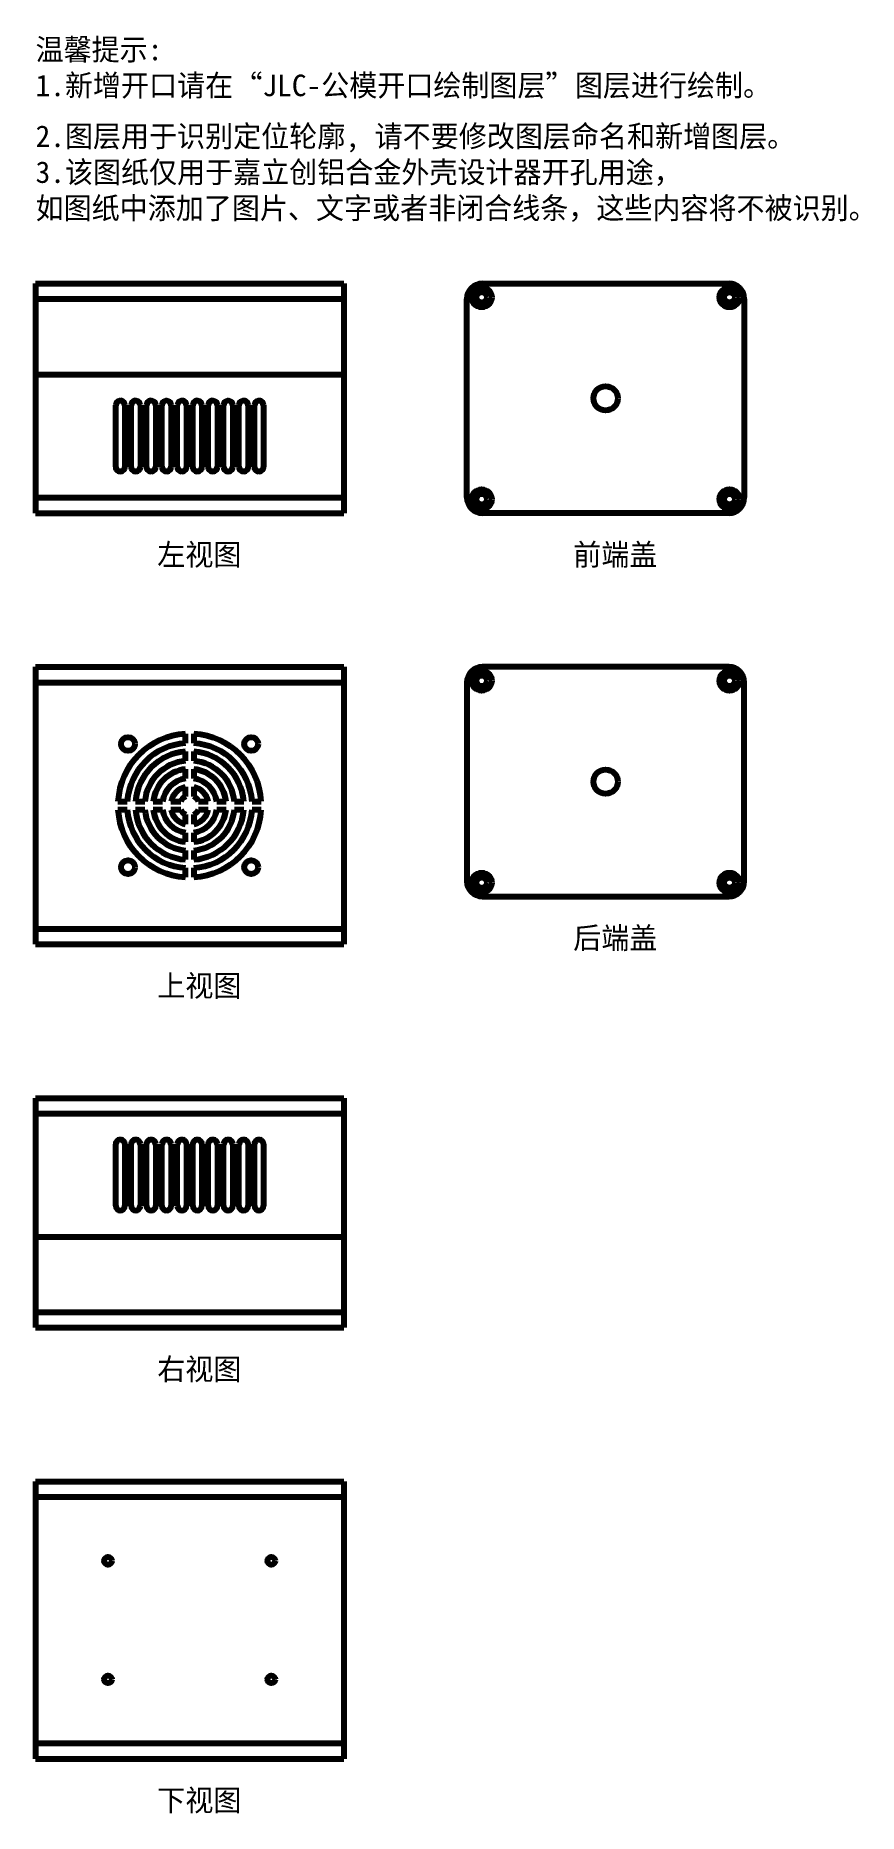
# Model space of a CAD drawing. Extents: x -50 to 217, y -460 to 118.
import ezdxf

# ---------------------------------------------------------------- set-up
doc = ezdxf.new("R2010")
doc.units = 0
doc.header["$MEASUREMENT"] = 0
doc.layers.get('0').update_dxf_attribs({"color": 250, "linetype": 'CONTINUOUS', "lineweight": 100})
for name, color, linetype, lineweight in [('JLC-前盖板原始开口', 7, 'CONTINUOUS', 100), ('JLC-前盖板参考', 8, 'CONTINUOUS', 100), ('JLC-后盖板原始开口', 7, 'CONTINUOUS', 100), ('JLC-后盖板参考', 8, 'CONTINUOUS', 100), ('JLC-壳体上端面原始开口', 7, 'CONTINUOUS', 100), ('JLC-壳体上端面参考', 8, 'CONTINUOUS', 100), ('JLC-壳体下端面原始开口', 7, 'CONTINUOUS', 100), ('JLC-壳体下端面参考', 8, 'CONTINUOUS', 100), ('JLC-壳体右端面原始开口', 7, 'CONTINUOUS', 100), ('JLC-壳体右端面参考', 8, 'CONTINUOUS', 100), ('JLC-壳体左端面原始开口', 7, 'CONTINUOUS', 100), ('JLC-壳体左端面参考', 8, 'CONTINUOUS', 100)]:
    doc.layers.add(name, color=color, linetype=linetype, lineweight=lineweight)
doc.styles.get("Standard").update_dxf_attribs({"font": '', "height": 4})
doc.styles.get('Standard').set_extended_font_data('txt')

msp = doc.modelspace()

# ---------------------------------------------------------------- linework, layer by layer
at = {"layer": 'JLC-前盖板原始开口'}
msp.add_circle((135, 0), 3.95, dxfattribs=at)
at = {"layer": 'JLC-前盖板参考'}
for p, q in [((95, 37.25), (175, 37.25)), ((90, -32.25), (90, 32.25)), ((94.78, 31.04), (94.78, 29.54)), ((175.22, 31.04), (175.22, 29.54)), ((180, 32.25), (180, -32.25)), ((94.78, -34.54), (94.78, -36.04)), ((175.22, -34.54), (175.22, -36.04)), ((175, -37.25), (95, -37.25))]:
    msp.add_line(p, q, dxfattribs=at)
for centre, radius in [((94.78, 32.79), 3.25), ((175.22, 32.79), 3.25), ((94.78, 32.79), 1.75), ((175.22, 32.79), 1.75), ((94.78, -32.79), 3.25), ((94.78, -32.79), 1.75), ((175.22, -32.79), 3.25), ((175.22, -32.79), 1.75)]:
    msp.add_circle(centre, radius, dxfattribs=at)
for centre, start, end in [((95, 32.25), 90, 180), ((175, 32.25), 0, 90), ((95, -32.25), 180, 270), ((175, -32.25), 270, 360)]:
    msp.add_arc(centre, 5, start, end, dxfattribs=at)
at = {"layer": 'JLC-后盖板原始开口'}
msp.add_circle((135, -124.5), 3.95, dxfattribs=at)
at = {"layer": 'JLC-后盖板参考'}
for p, q in [((90, -92.25), (90, -156.75)), ((175, -87.25), (95, -87.25)), ((180, -156.75), (180, -92.25)), ((94.78, -93.46), (94.78, -94.96)), ((175.22, -93.46), (175.22, -94.96)), ((94.78, -159.04), (94.78, -160.54)), ((175.22, -159.04), (175.22, -160.54)), ((95, -161.75), (175, -161.75))]:
    msp.add_line(p, q, dxfattribs=at)
for centre, radius in [((94.78, -91.71), 3.25), ((94.78, -91.71), 1.75), ((175.22, -91.71), 3.25), ((175.22, -91.71), 1.75), ((94.78, -157.29), 3.25), ((94.78, -157.29), 1.75), ((175.22, -157.29), 3.25), ((175.22, -157.29), 1.75)]:
    msp.add_circle(centre, radius, dxfattribs=at)
for centre, start, end in [((95, -92.25), 90, 180), ((175, -92.25), 0, 90), ((95, -156.75), -180, -90), ((175, -156.75), -90, 0)]:
    msp.add_arc(centre, 5, start, end, dxfattribs=at)
at = {"layer": 'JLC-壳体上端面原始开口'}
for p, q in [((-1.35, -111.99), (-1.35, -108.99)), ((1.35, -108.99), (1.35, -111.99)), ((-1.35, -117.71), (-1.35, -114.7)), ((1.35, -114.7), (1.35, -117.71)), ((-1.35, -123.45), (-1.35, -120.43)), ((1.35, -120.43), (1.35, -123.45)), ((-1.35, -129.35), (-1.35, -126.2)), ((1.35, -126.2), (1.35, -129.35)), ((-23.26, -130.9), (-20.26, -130.9)), ((-17.55, -130.9), (-14.54, -130.9)), ((-11.82, -130.9), (-8.8, -130.9)), ((-6.05, -130.9), (-2.9, -130.9)), ((2.9, -130.9), (6.05, -130.9)), ((8.8, -130.9), (11.82, -130.9)), ((14.54, -130.9), (17.55, -130.9)), ((20.26, -130.9), (23.26, -130.9)), ((-20.26, -133.6), (-23.26, -133.6)), ((-14.54, -133.6), (-17.55, -133.6)), ((-8.8, -133.6), (-11.82, -133.6)), ((-2.9, -133.6), (-6.05, -133.6)), ((-1.35, -138.3), (-1.35, -135.15)), ((1.35, -135.15), (1.35, -138.3)), ((6.05, -133.6), (2.9, -133.6)), ((11.82, -133.6), (8.8, -133.6)), ((17.55, -133.6), (14.54, -133.6)), ((23.26, -133.6), (20.26, -133.6)), ((-1.35, -144.07), (-1.35, -141.05)), ((1.35, -141.05), (1.35, -144.07)), ((-1.35, -149.8), (-1.35, -146.79)), ((1.35, -146.79), (1.35, -149.8)), ((-1.35, -155.51), (-1.35, -152.51)), ((1.35, -152.51), (1.35, -155.51))]:
    msp.add_line(p, q, dxfattribs=at)
for centre in [(-20, -112.25), (20, -112.25), (-20, -152.25), (20, -152.25)]:
    msp.add_circle(centre, 2.25, dxfattribs=at)
for radius, start, end in [(23.3, 93.32137, 176.67822), (23.3, 3.32176, 86.67825), (20.3, 93.81312, 176.18688), (17.6, 94.39889, 175.60055), (20.3, 363.81312, 446.18688), (17.6, 4.39941, 85.6006), (14.6, 95.30548, 174.69452), (11.9, 96.51354, 173.4856), (14.6, 365.30548, 444.69452), (11.9, 6.51431, 83.4857), (8.9, 98.72461, 171.27539), (6.2, 102.57557, 167.42267), (8.9, 368.72461, 441.27539), (6.2, 12.57701, 77.42301), (3.2, 114.95302, 155.04698), (3.2, 384.95302, 425.04698), (23.3, 183.32139, 266.67861), (20.3, 183.81312, 266.18688), (17.6, 184.39892, 265.60107), (14.6, 185.30548, 264.69452), (11.9, 186.51362, 263.48637), (8.9, 188.72461, 261.27539), (6.2, 192.57587, 257.42411), (3.2, 204.95302, 245.04698), (6.2, 282.57731, 347.42445), (3.2, 294.95302, 335.04698), (23.3, 273.32178, 356.67864), (20.3, 273.81312, 356.18688), (17.6, 274.39944, 355.60111), (14.6, 275.30548, 354.69452), (11.9, 276.51439, 353.48647), (8.9, 278.72461, 351.27539)]:
    msp.add_arc((0, -132.25), radius, start, end, dxfattribs=at)
at = {"layer": 'JLC-壳体上端面参考'}
for p, q in [((-50, -87.25), (50, -87.25)), ((-50, -87.25), (-50, -92.25)), ((-50, -92.25), (-50, -172.25)), ((-50, -92.25), (50, -92.25)), ((50, -87.25), (50, -92.25)), ((50, -92.25), (50, -172.25)), ((-50, -172.25), (-50, -177.25)), ((-50, -172.25), (50, -172.25)), ((50, -172.25), (50, -177.25)), ((-50, -177.25), (50, -177.25))]:
    msp.add_line(p, q, dxfattribs=at)
at = {"layer": 'JLC-壳体下端面原始开口'}
for centre in [(-26.5, -377.5), (26.5, -377.5), (-26.5, -416), (26.5, -416)]:
    msp.add_circle(centre, 1.25, dxfattribs=at)
at = {"layer": 'JLC-壳体下端面参考'}
for p, q in [((-50, -351.75), (50, -351.75)), ((-50, -351.75), (-50, -356.75)), ((50, -351.75), (50, -356.75)), ((-50, -356.75), (-50, -436.75)), ((-50, -356.75), (50, -356.75)), ((50, -356.75), (50, -436.75)), ((-50, -436.75), (-50, -441.75)), ((-50, -436.75), (50, -436.75)), ((50, -436.75), (50, -441.75)), ((-50, -441.75), (50, -441.75))]:
    msp.add_line(p, q, dxfattribs=at)
at = {"layer": 'JLC-壳体右端面原始开口'}
for p, q in [((-24, -262.25), (-24, -242.25)), ((-21, -242.25), (-21, -262.25)), ((-19, -262.25), (-19, -242.25)), ((-16, -242.25), (-16, -262.25)), ((-14, -262.25), (-14, -242.25)), ((-11, -242.25), (-11, -262.25)), ((-9, -262.25), (-9, -242.25)), ((-6, -242.25), (-6, -262.25)), ((-4, -262.25), (-4, -242.25)), ((-1, -242.25), (-1, -262.25)), ((1, -262.25), (1, -242.25)), ((4, -242.25), (4, -262.25)), ((6, -262.25), (6, -242.25)), ((9, -242.25), (9, -262.25)), ((11, -262.25), (11, -242.25)), ((14, -242.25), (14, -262.25)), ((16, -262.25), (16, -242.25)), ((19, -242.25), (19, -262.25)), ((21, -262.25), (21, -242.25)), ((24, -242.25), (24, -262.25))]:
    msp.add_line(p, q, dxfattribs=at)
for centre, start, end in [((-22.5, -242.25), 359.99657, 180.00343), ((-17.5, -242.25), 359.99657, 180.00343), ((-12.5, -242.25), 359.99657, 180.00343), ((-7.5, -242.25), 359.99657, 180.00343), ((-2.5, -242.25), 359.99657, 180.00343), ((2.5, -242.25), 359.99657, 180.00343), ((7.5, -242.25), 359.99657, 180.00343), ((12.5, -242.25), 359.99657, 180.00343), ((17.5, -242.25), 359.99657, 180.00343), ((22.5, -242.25), 359.99657, 180.00343), ((-22.5, -262.25), 180.00343, 0), ((-17.5, -262.25), 180.00343, 0), ((-12.5, -262.25), 180.00343, 0), ((-7.5, -262.25), 180.00343, 0), ((-2.5, -262.25), 180.00343, 0), ((2.5, -262.25), 180.00343, 0), ((7.5, -262.25), 180.00343, 0), ((12.5, -262.25), 180.00343, 0), ((17.5, -262.25), 180.00343, 0), ((22.5, -262.25), 180.00343, 0)]:
    msp.add_arc(centre, 1.5, start, end, dxfattribs=at)
at = {"layer": 'JLC-壳体右端面参考'}
for p, q in [((-50, -227.25), (-50, -232.25)), ((-50, -227.25), (50, -227.25)), ((50, -227.25), (50, -232.25)), ((-50, -232.25), (-50, -272.25)), ((-50, -232.25), (50, -232.25)), ((50, -232.25), (50, -272.25)), ((-50, -272.25), (50, -272.25)), ((-50, -272.27), (-50, -272.25)), ((-50, -272.27), (50, -272.27)), ((-50, -272.27), (-50, -296.75)), ((50, -272.27), (50, -272.25)), ((50, -272.27), (50, -296.75)), ((-50, -296.75), (-50, -301.75)), ((-50, -296.75), (50, -296.75)), ((50, -296.75), (50, -301.75)), ((-50, -301.75), (50, -301.75))]:
    msp.add_line(p, q, dxfattribs=at)
at = {"layer": 'JLC-壳体左端面原始开口'}
for p, q in [((-24, -22.26), (-24, -2.26)), ((-21, -2.26), (-21, -22.26)), ((-19, -22.26), (-19, -2.26)), ((-16, -2.26), (-16, -22.26)), ((-14, -22.26), (-14, -2.26)), ((-11, -2.26), (-11, -22.26)), ((-9, -22.26), (-9, -2.26)), ((-6, -2.26), (-6, -22.26)), ((-4, -22.26), (-4, -2.26)), ((-1, -2.26), (-1, -22.26)), ((1, -22.26), (1, -2.26)), ((4, -2.26), (4, -22.26)), ((6, -22.26), (6, -2.26)), ((9, -2.26), (9, -22.26)), ((11, -22.26), (11, -2.26)), ((14, -2.26), (14, -22.26)), ((16, -22.26), (16, -2.26)), ((19, -2.26), (19, -22.26)), ((21, -22.26), (21, -2.26)), ((24, -2.26), (24, -22.26))]:
    msp.add_line(p, q, dxfattribs=at)
for centre, start, end in [((-22.5, -2.26), 0.00108, 180), ((-17.5, -2.26), 0.00108, 180), ((-12.5, -2.26), 0.00108, 180), ((-7.5, -2.26), 0.00108, 180), ((-2.5, -2.26), 0.00108, 180), ((2.5, -2.26), 0.00108, 180), ((7.5, -2.26), 0.00108, 180), ((12.5, -2.26), 0.00108, 180), ((17.5, -2.26), 0.00108, 180), ((22.5, -2.26), 0.00108, 180), ((-22.5, -22.26), 179.99892, 0.00108), ((-17.5, -22.26), 179.99892, 0.00108), ((-12.5, -22.26), 179.99892, 0.00108), ((-7.5, -22.26), 179.99892, 0.00108), ((-2.5, -22.26), 179.99892, 0.00108), ((2.5, -22.26), 179.99892, 0.00108), ((7.5, -22.26), 179.99892, 0.00108), ((12.5, -22.26), 179.99892, 0.00108), ((17.5, -22.26), 179.99892, 0.00108), ((22.5, -22.26), 179.99892, 0.00108)]:
    msp.add_arc(centre, 1.5, start, end, dxfattribs=at)
at = {"layer": 'JLC-壳体左端面参考'}
for p, q in [((-50, 37.25), (-50, 32.25)), ((-50, 37.25), (50, 37.25)), ((50, 37.25), (50, 32.25)), ((-50, 32.25), (-50, 7.75)), ((-50, 32.25), (50, 32.25)), ((50, 32.25), (50, 7.75)), ((-50, 7.73), (-50, 7.75)), ((-50, 7.75), (50, 7.75)), ((-50, 7.73), (50, 7.73)), ((-50, 7.73), (-50, -32.25)), ((50, 7.73), (50, 7.75)), ((50, 7.73), (50, -32.25)), ((-50, -32.25), (-50, -37.25)), ((-50, -32.25), (50, -32.25)), ((50, -32.25), (50, -37.25)), ((-50, -37.25), (50, -37.25))]:
    msp.add_line(p, q, dxfattribs=at)

# ---------------------------------------------------------------- texts
at = {"color": 3, "insert": (-50, 97.25), "char_height": 7, "width": 500, "attachment_point": 7}
msp.add_mtext('温馨提示:\\P1.新增开口请在“JLC-公模开口绘制图层”图层进行绘制。\\P', dxfattribs=at)
at = {"color": 1, "insert": (-50, 57.25), "char_height": 7, "width": 500, "attachment_point": 7}
msp.add_mtext('2.图层用于识别定位轮廓, 请不要修改图层命名和新增图层。\\P3.该图纸仅用于嘉立创铝合金外壳设计器开孔用途，\\P如图纸中添加了图片、文字或者非闭合线条，这些内容将不被识别。', dxfattribs=at)
at = {"layer": 'JLC-前盖板参考'}
msp.add_text('前端盖', height=7, dxfattribs=at).set_placement((124.5, -54.25))
at = {"layer": 'JLC-后盖板参考'}
msp.add_text('后端盖', height=7, dxfattribs=at).set_placement((124.5, -178.75))
at = {"layer": 'JLC-壳体上端面参考'}
msp.add_text('上视图', height=7, dxfattribs=at).set_placement((-10.5, -194.25))
at = {"layer": 'JLC-壳体下端面参考'}
msp.add_text('下视图', height=7, dxfattribs=at).set_placement((-10.5, -458.75))
at = {"layer": 'JLC-壳体右端面参考'}
msp.add_text('右视图', height=7, dxfattribs=at).set_placement((-10.5, -318.75))
at = {"layer": 'JLC-壳体左端面参考'}
msp.add_text('左视图', height=7, dxfattribs=at).set_placement((-10.5, -54.25))

doc.saveas('drawing.dxf')
